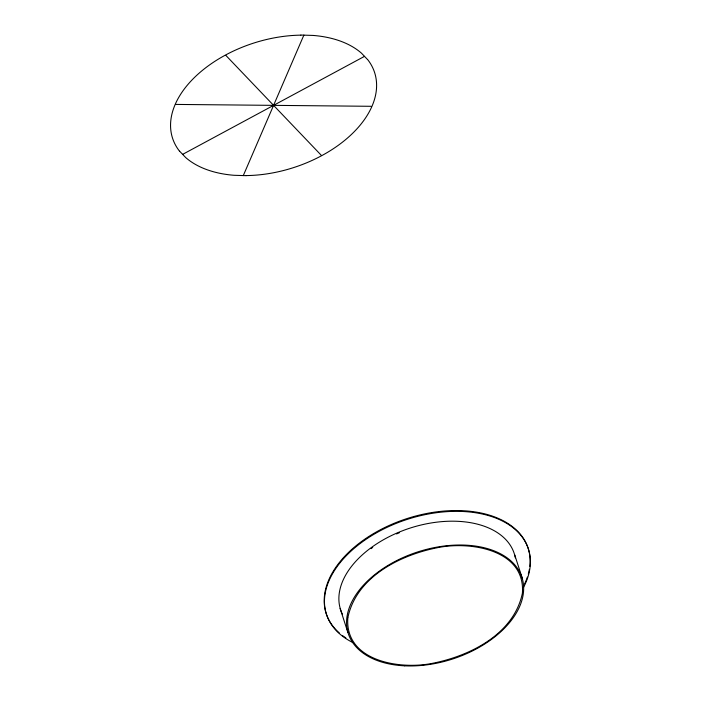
<?xml version="1.0" encoding="UTF-8"?>
<svg xmlns="http://www.w3.org/2000/svg" width="701" height="701" viewBox="0 0 701 701"><rect width="100%" height="100%" fill="white"/><g stroke="black" fill="none" stroke-linecap="round" stroke-linejoin="round"><path stroke-width="1.05" d="M243.282 175.609L303.875 35.111M182.646 154.369L364.511 56.352M176.056 104.423L371.101 106.298M300.895 35.05L313.128 35.436A105.895 65.342 -17.9 0 1 361.488 53.188L367.526 59.515M246.261 175.671L234.029 175.285A105.895 65.342 -17.9 0 1 185.669 157.532L179.631 151.206M225.871 55.414L321.286 155.307M514.718 554.885L522.411 578.702M340.125 608.45L347.819 632.267M342.333 614.094A91.261 56.308 -17.9 0 1 409.848 528.168A91.261 56.308 -17.9 0 1 515.34 557.856M353.654 642.94A106.114 65.473 -17.9 0 1 345.751 556.287A106.114 65.473 -17.9 0 1 477.767 513.114A106.114 65.473 -17.9 0 1 523.524 587.394M371.004 548.673A90.201 55.651 -17.9 0 1 372.713 547.42M396.547 533.934A90.201 55.651 -17.9 0 1 399.377 532.734M339.337 632.994A106.114 65.473 -17.9 0 1 403.136 519.879A106.114 65.473 -17.9 0 1 529.816 566.39M529.386 569.282A106.114 65.473 -17.9 0 1 528.282 574.154M527.38 577.081A106.114 65.473 -17.9 0 1 524.593 583.959M345.865 637.919A106.114 65.473 -17.9 0 1 342.474 635.535M179.57 151.241A106.201 65.535 -17.9 0 1 195.351 76.628A106.201 65.535 -17.9 0 1 300.86 35.146M367.587 59.489A106.201 65.535 -17.9 0 1 351.806 134.101A106.201 65.535 -17.9 0 1 246.296 175.583M347.827 617.791C344.585 661.797 401.226 670.147 433.621 663.085C470.932 655.514 514.008 633.713 522.403 593.169C525.645 549.163 468.995 540.813 436.6 547.875C399.298 555.446 356.213 577.247 347.827 617.791M404.687 665.836A91.261 56.308 -17.9 0 0 522.341 578.719A91.261 56.308 -17.9 0 0 378.312 571.893A91.261 56.308 -17.9 0 0 404.687 665.836"/></g></svg>
